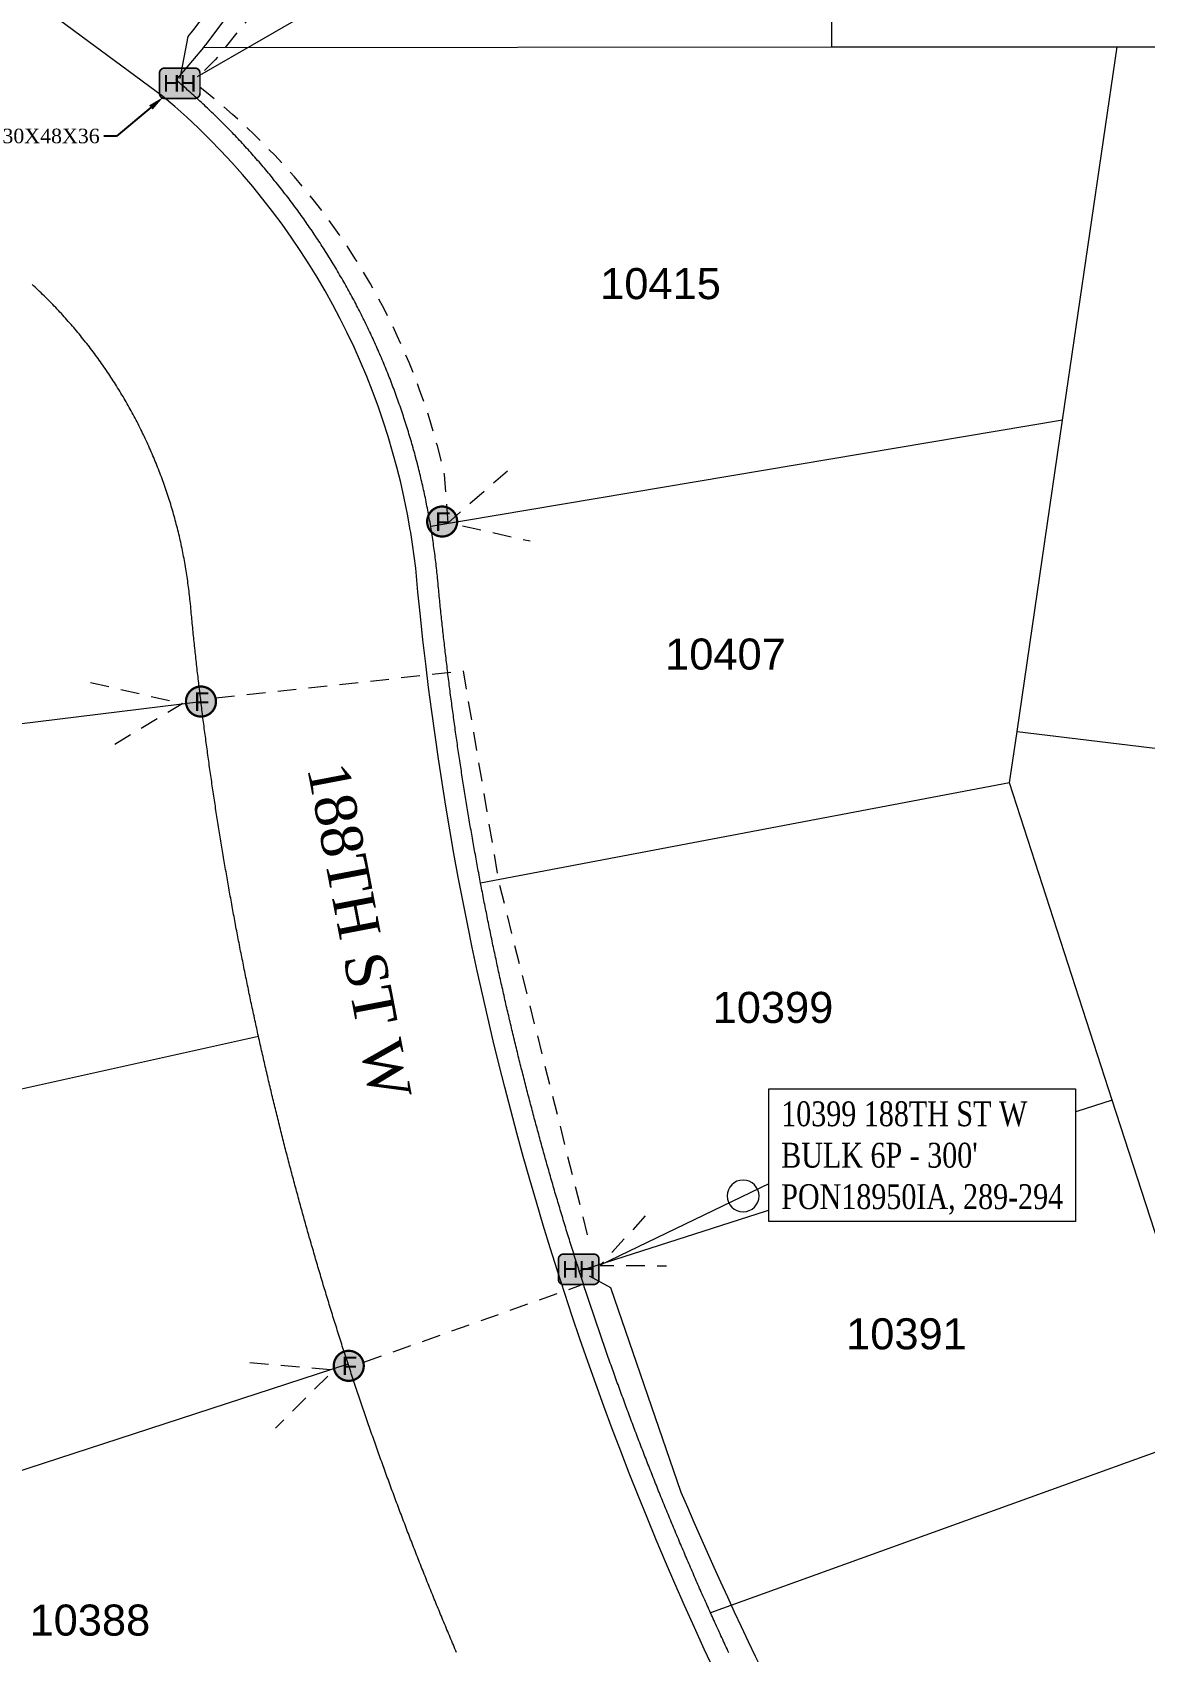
# Model space of a CAD drawing. Header units: feet. Extents: x 865220 to 2821149, y -2240498 to 944432.
# Drawn here: x 2812677.1 to 2812945.6, y 940133.6 to 940524.6 of the extents above; entities that cross this region are included whole.
import ezdxf
from ezdxf import colors
from ezdxf.entities.mleader import LeaderData, LeaderLine
from ezdxf.enums import TextEntityAlignment as Align
from ezdxf.lldxf.tags import DXFTag
from ezdxf.math import Vec2, Vec3

# ---------------------------------------------------------------- set-up
doc = ezdxf.new("R2010")
doc.units = ezdxf.units.FT
doc.header["$LTSCALE"] = 0.015
doc.header["$MEASUREMENT"] = 0
doc.linetypes.add('DASHED', pattern=[5, 3, -2])
for name, color, linetype in [('144A', 112, '144A'), ('Dakota County Addresses', 7, 'Continuous'), ('Dakota County Parcels', 7, 'Continuous'), ('DETAIL', 7, 'Continuous'), ('DROP BURIED', 7, 'DASHED'), ('STREET NAME', 7, 'Continuous'), ('TAIL', 1, 'MST'), ('TELEPHONE STRUCT-PROP', 6, 'Continuous'), ('TERMINALS', 7, 'Continuous')]:
    doc.layers.add(name, color=color, linetype=linetype)
doc.layers.add('RUNNING LINE (UNDERGROUND)', color=10, linetype='Continuous', lineweight=40)
doc.styles.add('Dimensions 100', font='arial.ttf')
doc.styles.add('Line', font='txt.shx', dxfattribs={"height": 3})
doc.styles.add('SIMPLEX', font='times.ttf', dxfattribs={"width": 0.8})
doc.styles.get("Standard").update_dxf_attribs({"font": 'times.ttf'})
doc.styles.add('Utilities', font='arial.ttf', dxfattribs={"height": 2.5})
tags = doc.linetypes.add('144A', pattern='A,80,-5,["144A",Line,S=1.5,R=0,X=0,Y=-1.5],-24', length=109).pattern_tags.tags
tags[6] = DXFTag(74, 10)
tags = doc.linetypes.add('MST', pattern='A,5,-5,5,-5,["TAIL",Line,S=1.5,R=0,X=0,Y=-1.5],-20', length=40).pattern_tags.tags
tags[10] = DXFTag(74, 10)

# ---------------------------------------------------------------- blocks, each defined once
blk = doc.blocks.new('ACMAP_ANN_TEMPLATE_Dakota County Addresses')
at = {"layer": 'Dakota County Addresses', "style": 'Dimensions 100'}
blk.add_attdef('DakotaCountyAddress', text='', height=50, dxfattribs=at).set_placement((0, 0), align=Align.CENTER)
blk = doc.blocks.new('NEW HH')
at = {"ltscale": 40, "true_color": 0xffffff}
h = blk.add_hatch(color=7, dxfattribs=at)
h.dxf.hatch_style = 1
h.paths.add_polyline_path([(-0.0611, -0.0305, 0.414214), (-0.0458, -0.0458), (0.0458, -0.0458, 0.414214), (0.0611, -0.0305), (0.0611, 0.0305, 0.414214), (0.0458, 0.0458), (-0.0458, 0.0458, 0.414214), (-0.0611, 0.0305)])
at = {"layer": 'RUNNING LINE (UNDERGROUND)', "color": 6, "lineweight": 0, "const_width": 0.005, "flags": 128}
blk.add_lwpolyline([(-0.0611, 0.0305), (-0.0611, -0.0305, 0.414214), (-0.0458, -0.0458), (0.0458, -0.0458, 0.414214), (0.0611, -0.0305), (0.0611, 0.0305, 0.414214), (0.0458, 0.0458), (-0.0458, 0.0458, 0.414214)], format="xyb", close=True, dxfattribs=at)
at = {"layer": 'TELEPHONE STRUCT-PROP', "color": 18, "true_color": 0x000000, "style": 'Utilities'}
blk.add_text('HH', height=0.05, dxfattribs=at).set_placement((0, 0), align=Align.MIDDLE_CENTER)
blk = doc.blocks.new('Proposed FlowerPot')
at = {"lineweight": 5, "ltscale": 100, "true_color": 0xffffff}
h = blk.add_hatch(color=7, dxfattribs=at)
h.dxf.hatch_style = 1
h.paths.add_polyline_path([(-0.0604, 0, 0.414214), (0, -0.0604, 0.414214), (0.0604, 0, 0.414214), (0, 0.0604, 0.414214)])
at = {"lineweight": 5, "ltscale": 100}
blk.add_circle((0, 0), 0.0604, dxfattribs=at)
at = {"layer": 'RUNNING LINE (UNDERGROUND)', "color": 6, "lineweight": 5, "const_width": 0.00907, "flags": 128}
blk.add_lwpolyline([(-0.0604, 0, -0.414214), (0, 0.0604, -0.414214), (0.0604, 0, -0.414214), (0, -0.0604, -0.414214), (-0.0604, 0)], format="xyb", dxfattribs=at)
at = {"color": 18, "linetype": 'ByBlock', "lineweight": 5, "ltscale": 100, "true_color": 0x000000, "style": 'Dimensions 100'}
blk.add_text('F', height=0.0744, dxfattribs=at).set_placement((-0.029, -0.0374))
blk = doc.blocks.new('TERMINAL')
at = {"lineweight": 5, "ltscale": 0.5, "flags": 128}
blk.add_lwpolyline([(-0.07, -0.65), (-0.07, 44.75)], dxfattribs=at)
at = {"lineweight": 5, "ltscale": 0.5}
blk.add_circle((-0.07, 37.61), 3.83, dxfattribs=at)

msp = doc.modelspace()

# ---------------------------------------------------------------- linework, layer by layer
at = {"layer": '144A', "lineweight": 5, "ltscale": 50, "flags": 128}
msp.add_lwpolyline([(2814251.08, 939562.11), (2814223.82, 939670.85), (2814217.93, 939689.59), (2814209.93, 939707.36), (2814199.89, 939724.07), (2814187.95, 939739.48), (2814174.27, 939753.37), (2814159.05, 939765.55), (2814142.51, 939775.85), (2814124.86, 939784.12), (2814106.31, 939790.28), (2814093.48, 939793.16), (2814080.32, 939795.03), (2813961.35, 939807.11), (2813965.74, 939860.55), (2813967.85, 939909.13), (2813968.11, 939956.4), (2813967.59, 939996.78), (2813966.42, 940085.76), (2813963.81, 940285.34), (2813948.5, 940341.34, 0.262115), (2813858.71, 940391.79), (2813791.04, 940391.74), (2813571.34, 940391.58, 0.463204), (2813458.58, 940257.21), (2813460.37, 940248.71), (2813467.24, 940225.92), (2813478.89, 940184.41), (2813484.72, 940161), (2813489.07, 940141.9), (2813494.29, 940117.06), (2813347.72, 940103.22), (2813217.61, 940090.93, 0.035236), (2813158.69, 940083.29, 0.084911), (2813093.58, 940055.46), (2813085.05, 940049.65), (2813078.39, 940044.67), (2813068.7, 940036.95), (2813009.54, 939989.75, -0.415738), (2812917.99, 940000.28), (2812916.04, 940002.88), (2812913.96, 940005.78), (2812909.6, 940011.95), (2812899.39, 940026.89), (2812889.26, 940042.48), (2812885.98, 940047.7, -0.117248), (2812769.65, 940395.18), (2812768.9, 940400.97), (2812768.45, 940403.85), (2812768.35, 940404.45, 0.177947), (2812708.55, 940509.19), (2812660.54, 940544.6, 0.149356), (2812569.5, 940570.93), (2812534.62, 940570.41), (2812501.95, 941445.53), (2812498.4, 941731.02), (2812503.32, 941737.82)], format="xyb", dxfattribs=at)
at = {"layer": 'Dakota County Parcels', "lineweight": 5}
for p, q in [((2812870.15, 940521.03), (2812870.03, 940681.93)), ((2812718.44, 940520.92), (2812711.77, 940513.02)), ((2812718.44, 940520.92), (2812718.99, 940521.58)), ((2812718.44, 940520.92), (2812870.15, 940521.03)), ((2812870.15, 940521.03), (2813004.05, 940521.14)), ((2812925.82, 940430.94), (2812938.98, 940521.09)), ((2812925.82, 940430.94), (2812773.28, 940405.28)), ((2812914.83, 940355.77), (2812925.82, 940430.94)), ((2812549.07, 940342.37), (2812717.81, 940363)), ((2812913.03, 940343.39), (2812914.83, 940355.77)), ((2812914.83, 940355.77), (2813056.99, 940338.48)), ((2812913.03, 940343.39), (2812785.33, 940319.16)), ((2812937.82, 940266.76), (2812913.03, 940343.39)), ((2812565.74, 940245.34), (2812731.69, 940282.21)), ((2812937.82, 940266.76), (2812809.15, 940225.47)), ((2812958.52, 940202.75), (2812937.82, 940266.76)), ((2812591.72, 940150.38), (2812753.33, 940203.13)), ((2812963.54, 940187.25), (2812840.85, 940142.97))]:
    msp.add_line(p, q, dxfattribs=at)
for points in [[(2812718.99, 940521.58), (2812729.45, 940535.55), (2812738.21, 940550.65), (2812745.15, 940566.66), (2812750.19, 940583.37)], [(2812773.28, 940405.28), (2812773.19, 940405.77), (2812773.11, 940406.27), (2812773.02, 940406.76), (2812772.94, 940407.25), (2812772.85, 940407.74), (2812772.76, 940408.23), (2812772.66, 940408.72), (2812772.57, 940409.22), (2812772.48, 940409.71), (2812772.38, 940410.2), (2812772.28, 940410.69), (2812772.18, 940411.18), (2812772.08, 940411.67), (2812771.98, 940412.16), (2812771.88, 940412.65), (2812771.78, 940413.14), (2812771.67, 940413.62), (2812771.56, 940414.11), (2812771.46, 940414.6), (2812771.35, 940415.09), (2812771.24, 940415.58), (2812771.12, 940416.06), (2812771.01, 940416.55), (2812770.89, 940417.04), (2812770.78, 940417.52), (2812770.66, 940418.01), (2812770.54, 940418.49), (2812770.42, 940418.98), (2812770.3, 940419.46), (2812770.18, 940419.95), (2812770.05, 940420.43), (2812769.93, 940420.92), (2812769.8, 940421.4), (2812769.67, 940421.88), (2812769.54, 940422.37), (2812769.41, 940422.85), (2812769.28, 940423.33), (2812769.14, 940423.81), (2812769.01, 940424.29), (2812768.87, 940424.78), (2812768.74, 940425.26), (2812768.6, 940425.74), (2812768.46, 940426.22), (2812768.31, 940426.7), (2812768.17, 940427.17), (2812768.03, 940427.65), (2812767.88, 940428.13), (2812767.73, 940428.61), (2812767.59, 940429.09), (2812767.44, 940429.56), (2812767.28, 940430.04), (2812767.13, 940430.52), (2812766.98, 940430.99), (2812766.82, 940431.47), (2812766.67, 940431.94), (2812766.51, 940432.42), (2812766.35, 940432.89), (2812766.19, 940433.36), (2812766.03, 940433.84), (2812765.87, 940434.31), (2812765.7, 940434.78), (2812765.54, 940435.25), (2812765.37, 940435.73), (2812765.2, 940436.2), (2812765.03, 940436.67), (2812764.86, 940437.14), (2812764.69, 940437.61), (2812764.52, 940438.07), (2812764.34, 940438.54), (2812764.16, 940439.01), (2812763.99, 940439.48), (2812763.81, 940439.95), (2812763.63, 940440.41), (2812763.45, 940440.88), (2812763.27, 940441.34), (2812763.08, 940441.81), (2812762.9, 940442.27), (2812762.71, 940442.74), (2812762.52, 940443.2), (2812762.33, 940443.66), (2812762.14, 940444.13), (2812761.95, 940444.59), (2812761.76, 940445.05), (2812761.57, 940445.51), (2812761.37, 940445.97), (2812761.17, 940446.43), (2812760.98, 940446.89), (2812760.78, 940447.35), (2812760.58, 940447.8), (2812760.37, 940448.26), (2812760.17, 940448.72), (2812759.97, 940449.18), (2812759.76, 940449.63), (2812759.55, 940450.09), (2812759.35, 940450.54), (2812759.14, 940451), (2812758.93, 940451.45), (2812758.72, 940451.9), (2812758.5, 940452.35), (2812758.29, 940452.81), (2812758.07, 940453.26), (2812757.86, 940453.71), (2812757.64, 940454.16), (2812757.42, 940454.61), (2812757.2, 940455.05), (2812756.98, 940455.5), (2812756.75, 940455.95), (2812756.53, 940456.4), (2812756.3, 940456.84), (2812756.08, 940457.29), (2812755.85, 940457.73), (2812755.62, 940458.18), (2812755.39, 940458.62), (2812755.16, 940459.06), (2812754.92, 940459.51), (2812754.69, 940459.95), (2812754.45, 940460.39), (2812754.22, 940460.83), (2812753.98, 940461.27), (2812753.74, 940461.71), (2812753.5, 940462.15), (2812753.26, 940462.59), (2812753.02, 940463.02), (2812752.77, 940463.46), (2812752.53, 940463.89), (2812752.28, 940464.33), (2812752.03, 940464.76), (2812751.78, 940465.2), (2812751.53, 940465.63), (2812751.28, 940466.06), (2812751.03, 940466.49), (2812750.78, 940466.93), (2812750.52, 940467.36), (2812750.27, 940467.78), (2812750.01, 940468.21), (2812749.75, 940468.64), (2812749.49, 940469.07), (2812749.23, 940469.5), (2812748.97, 940469.92), (2812748.71, 940470.35), (2812748.44, 940470.77), (2812748.18, 940471.19), (2812747.91, 940471.62), (2812747.64, 940472.04), (2812747.37, 940472.46), (2812747.1, 940472.88), (2812746.83, 940473.3), (2812746.56, 940473.72), (2812746.28, 940474.14), (2812746.01, 940474.56), (2812745.73, 940474.97), (2812745.46, 940475.39), (2812745.18, 940475.81), (2812744.9, 940476.22), (2812744.62, 940476.63), (2812744.34, 940477.05), (2812744.05, 940477.46), (2812743.77, 940477.87), (2812743.49, 940478.28), (2812743.2, 940478.69), (2812742.91, 940479.1), (2812742.62, 940479.51), (2812742.33, 940479.92), (2812742.04, 940480.32), (2812741.75, 940480.73), (2812741.46, 940481.13), (2812741.16, 940481.54), (2812740.87, 940481.94), (2812740.57, 940482.34), (2812740.27, 940482.75), (2812739.98, 940483.15), (2812739.68, 940483.55), (2812739.37, 940483.95), (2812739.07, 940484.34), (2812738.77, 940484.74), (2812738.47, 940485.14), (2812738.16, 940485.53), (2812737.85, 940485.93), (2812737.55, 940486.32), (2812737.24, 940486.72), (2812736.93, 940487.11), (2812736.62, 940487.5), (2812736.31, 940487.89), (2812735.99, 940488.28), (2812735.68, 940488.67), (2812735.36, 940489.06), (2812735.05, 940489.45), (2812734.73, 940489.83), (2812734.41, 940490.22), (2812734.09, 940490.6), (2812733.77, 940490.99), (2812733.45, 940491.37), (2812733.13, 940491.75), (2812732.8, 940492.13), (2812732.48, 940492.51), (2812732.15, 940492.89), (2812731.83, 940493.27), (2812731.5, 940493.65), (2812731.17, 940494.02), (2812730.84, 940494.4), (2812730.51, 940494.77), (2812730.18, 940495.15), (2812729.84, 940495.52), (2812729.51, 940495.89), (2812729.17, 940496.26), (2812728.84, 940496.63), (2812728.5, 940497), (2812728.16, 940497.37), (2812727.82, 940497.74), (2812727.48, 940498.1), (2812727.14, 940498.47), (2812726.8, 940498.83), (2812726.46, 940499.2), (2812726.11, 940499.56), (2812725.77, 940499.92), (2812725.42, 940500.28), (2812725.07, 940500.64), (2812724.72, 940501), (2812724.38, 940501.36), (2812724.03, 940501.71), (2812723.67, 940502.07), (2812723.32, 940502.42), (2812722.97, 940502.78), (2812722.61, 940503.13), (2812722.26, 940503.48), (2812721.9, 940503.83), (2812721.55, 940504.18), (2812721.19, 940504.53), (2812720.83, 940504.88), (2812720.47, 940505.23), (2812720.11, 940505.57), (2812719.75, 940505.92), (2812719.38, 940506.26), (2812719.02, 940506.6), (2812718.65, 940506.95), (2812718.29, 940507.29), (2812717.92, 940507.63), (2812717.55, 940507.97), (2812717.18, 940508.3), (2812716.81, 940508.64), (2812716.44, 940508.98), (2812716.07, 940509.31), (2812715.7, 940509.64), (2812715.33, 940509.98), (2812714.95, 940510.31), (2812714.58, 940510.64), (2812714.2, 940510.97), (2812713.82, 940511.3), (2812713.45, 940511.62), (2812713.07, 940511.95), (2812712.69, 940512.27), (2812712.31, 940512.6), (2812711.79, 940513.03)], [(2812715.25, 940386.64), (2812715.2, 940387.14), (2812715.15, 940387.64), (2812715.1, 940388.13), (2812715.05, 940388.63), (2812714.99, 940389.13), (2812714.93, 940389.62), (2812714.87, 940390.12), (2812714.81, 940390.62), (2812714.75, 940391.11), (2812714.68, 940391.61), (2812714.61, 940392.1), (2812714.54, 940392.6), (2812714.47, 940393.09), (2812714.4, 940393.59), (2812714.32, 940394.08), (2812714.24, 940394.57), (2812714.16, 940395.07), (2812714.08, 940395.56), (2812713.99, 940396.05), (2812713.9, 940396.55), (2812713.82, 940397.04), (2812713.72, 940397.53), (2812713.63, 940398.02), (2812713.54, 940398.51), (2812713.44, 940399), (2812713.34, 940399.49), (2812713.24, 940399.98), (2812713.13, 940400.47), (2812713.03, 940400.96), (2812712.92, 940401.45), (2812712.81, 940401.93), (2812712.7, 940402.42), (2812712.59, 940402.91), (2812712.47, 940403.4), (2812712.35, 940403.88), (2812712.24, 940404.37), (2812712.11, 940404.85), (2812711.99, 940405.34), (2812711.86, 940405.82), (2812711.74, 940406.3), (2812711.61, 940406.79), (2812711.48, 940407.27), (2812711.34, 940407.75), (2812711.21, 940408.23), (2812711.07, 940408.71), (2812710.93, 940409.19), (2812710.79, 940409.67), (2812710.64, 940410.15), (2812710.5, 940410.63), (2812710.35, 940411.11), (2812710.2, 940411.58), (2812710.05, 940412.06), (2812709.89, 940412.54), (2812709.74, 940413.01), (2812709.58, 940413.49), (2812709.42, 940413.96), (2812709.26, 940414.43), (2812709.1, 940414.9), (2812708.93, 940415.38), (2812708.76, 940415.85), (2812708.59, 940416.32), (2812708.42, 940416.79), (2812708.25, 940417.26), (2812708.07, 940417.72), (2812707.9, 940418.19), (2812707.72, 940418.66), (2812707.54, 940419.12), (2812707.35, 940419.59), (2812707.17, 940420.05), (2812706.98, 940420.52), (2812706.79, 940420.98), (2812706.6, 940421.44), (2812706.41, 940421.9), (2812706.22, 940422.36), (2812706.02, 940422.82), (2812705.82, 940423.28), (2812705.62, 940423.74), (2812705.42, 940424.2), (2812705.21, 940424.66), (2812705.01, 940425.11), (2812704.8, 940425.57), (2812704.59, 940426.02), (2812704.38, 940426.47), (2812704.16, 940426.92), (2812703.95, 940427.37), (2812703.73, 940427.83), (2812703.51, 940428.27), (2812703.29, 940428.72), (2812703.07, 940429.17), (2812702.84, 940429.62), (2812702.62, 940430.06), (2812702.39, 940430.51), (2812702.16, 940430.95), (2812701.92, 940431.39), (2812701.69, 940431.84), (2812701.45, 940432.28), (2812701.22, 940432.72), (2812700.98, 940433.15), (2812700.74, 940433.59), (2812700.49, 940434.03), (2812700.25, 940434.46), (2812700, 940434.9), (2812699.75, 940435.33), (2812699.5, 940435.77), (2812699.25, 940436.2), (2812699, 940436.63), (2812698.74, 940437.06), (2812698.48, 940437.49), (2812698.22, 940437.91), (2812697.96, 940438.34), (2812697.7, 940438.76), (2812697.43, 940439.19), (2812697.17, 940439.61), (2812696.9, 940440.03), (2812696.63, 940440.45), (2812696.36, 940440.87), (2812696.08, 940441.29), (2812695.81, 940441.71), (2812695.53, 940442.13), (2812695.25, 940442.54), (2812694.97, 940442.95), (2812694.69, 940443.37), (2812694.4, 940443.78), (2812694.12, 940444.19), (2812693.83, 940444.6), (2812693.54, 940445.01), (2812693.25, 940445.41), (2812692.96, 940445.82), (2812692.67, 940446.22), (2812692.37, 940446.63), (2812692.07, 940447.03), (2812691.77, 940447.43), (2812691.47, 940447.83), (2812691.17, 940448.23), (2812690.87, 940448.62), (2812690.56, 940449.02), (2812690.25, 940449.41), (2812689.94, 940449.8), (2812689.63, 940450.2), (2812689.32, 940450.59), (2812689.01, 940450.98), (2812688.69, 940451.36), (2812688.37, 940451.75), (2812688.05, 940452.13), (2812687.73, 940452.52), (2812687.41, 940452.9), (2812687.09, 940453.28), (2812686.76, 940453.66), (2812686.44, 940454.04), (2812686.11, 940454.42), (2812685.78, 940454.79), (2812685.45, 940455.17), (2812685.11, 940455.54), (2812684.78, 940455.91), (2812684.44, 940456.28), (2812684.11, 940456.65), (2812683.77, 940457.02), (2812683.43, 940457.38), (2812683.08, 940457.75), (2812682.74, 940458.11), (2812682.39, 940458.47), (2812682.05, 940458.83), (2812681.7, 940459.19), (2812681.35, 940459.55), (2812681, 940459.9), (2812680.65, 940460.26), (2812680.29, 940460.61), (2812679.94, 940460.96), (2812679.58, 940461.31), (2812679.22, 940461.66), (2812678.86, 940462.01), (2812678.5, 940462.35), (2812678.14, 940462.7), (2812677.77, 940463.04), (2812677.4, 940463.38), (2812677.04, 940463.72)], [(2812774.98, 940392.25), (2812774.94, 940392.75), (2812774.89, 940393.24), (2812774.84, 940393.74), (2812774.79, 940394.24), (2812774.73, 940394.74), (2812774.68, 940395.23), (2812774.62, 940395.73), (2812774.57, 940396.23), (2812774.51, 940396.72), (2812774.45, 940397.22), (2812774.39, 940397.72), (2812774.32, 940398.21), (2812774.26, 940398.71), (2812774.19, 940399.2), (2812774.13, 940399.7), (2812774.06, 940400.19), (2812773.99, 940400.69), (2812773.92, 940401.18), (2812773.85, 940401.68), (2812773.77, 940402.17), (2812773.7, 940402.67), (2812773.62, 940403.16), (2812773.54, 940403.65), (2812773.46, 940404.15), (2812773.38, 940404.64), (2812773.28, 940405.28)], [(2812785.33, 940319.16), (2812785.23, 940319.65), (2812785.14, 940320.14), (2812785.05, 940320.63), (2812784.96, 940321.12), (2812784.86, 940321.62), (2812784.77, 940322.11), (2812784.68, 940322.6), (2812784.59, 940323.09), (2812784.5, 940323.58), (2812784.41, 940324.07), (2812784.32, 940324.56), (2812784.23, 940325.06), (2812784.14, 940325.55), (2812784.05, 940326.04), (2812783.96, 940326.53), (2812783.87, 940327.02), (2812783.79, 940327.52), (2812783.7, 940328.01), (2812783.61, 940328.5), (2812783.52, 940328.99), (2812783.44, 940329.49), (2812783.35, 940329.98), (2812783.26, 940330.47), (2812783.18, 940330.96), (2812783.09, 940331.46), (2812783.01, 940331.95), (2812782.92, 940332.44), (2812782.84, 940332.93), (2812782.75, 940333.43), (2812782.67, 940333.92), (2812782.59, 940334.41), (2812782.5, 940334.91), (2812782.42, 940335.4), (2812782.34, 940335.89), (2812782.25, 940336.38), (2812782.17, 940336.88), (2812782.09, 940337.37), (2812782.01, 940337.86), (2812781.93, 940338.36), (2812781.85, 940338.85), (2812781.77, 940339.34), (2812781.69, 940339.84), (2812781.61, 940340.33), (2812781.53, 940340.82), (2812781.45, 940341.32), (2812781.37, 940341.81), (2812781.29, 940342.31), (2812781.21, 940342.8), (2812781.13, 940343.29), (2812781.06, 940343.79), (2812780.98, 940344.28), (2812780.9, 940344.78), (2812780.83, 940345.27), (2812780.75, 940345.76), (2812780.67, 940346.26), (2812780.6, 940346.75), (2812780.52, 940347.25), (2812780.45, 940347.74), (2812780.37, 940348.23), (2812780.3, 940348.73), (2812780.22, 940349.22), (2812780.15, 940349.72), (2812780.07, 940350.21), (2812780, 940350.71), (2812779.93, 940351.2), (2812779.86, 940351.7), (2812779.78, 940352.19), (2812779.71, 940352.69), (2812779.64, 940353.18), (2812779.57, 940353.67), (2812779.5, 940354.17), (2812779.43, 940354.66), (2812779.36, 940355.16), (2812779.29, 940355.65), (2812779.22, 940356.15), (2812779.15, 940356.64), (2812779.08, 940357.14), (2812779.01, 940357.63), (2812778.94, 940358.13), (2812778.87, 940358.63), (2812778.8, 940359.12), (2812778.74, 940359.62), (2812778.67, 940360.11), (2812778.6, 940360.61), (2812778.53, 940361.1), (2812778.47, 940361.6), (2812778.4, 940362.09), (2812778.34, 940362.59), (2812778.27, 940363.08), (2812778.21, 940363.58), (2812778.14, 940364.08), (2812778.08, 940364.57), (2812778.01, 940365.07), (2812777.95, 940365.56), (2812777.89, 940366.06), (2812777.82, 940366.56), (2812777.76, 940367.05), (2812777.7, 940367.55), (2812777.63, 940368.04), (2812777.57, 940368.54), (2812777.51, 940369.04), (2812777.45, 940369.53), (2812777.39, 940370.03), (2812777.33, 940370.52), (2812777.27, 940371.02), (2812777.21, 940371.52), (2812777.15, 940372.01), (2812777.09, 940372.51), (2812777.03, 940373.01), (2812776.97, 940373.5), (2812776.91, 940374), (2812776.85, 940374.5), (2812776.8, 940374.99), (2812776.74, 940375.49), (2812776.68, 940375.99), (2812776.62, 940376.48), (2812776.57, 940376.98), (2812776.51, 940377.48), (2812776.45, 940377.97), (2812776.4, 940378.47), (2812776.34, 940378.97), (2812776.29, 940379.46), (2812776.23, 940379.96), (2812776.18, 940380.46), (2812776.13, 940380.95), (2812776.07, 940381.45), (2812776.02, 940381.95), (2812775.97, 940382.45), (2812775.91, 940382.94), (2812775.86, 940383.44), (2812775.81, 940383.94), (2812775.76, 940384.43), (2812775.7, 940384.93), (2812775.65, 940385.43), (2812775.6, 940385.93), (2812775.55, 940386.42), (2812775.5, 940386.92), (2812775.45, 940387.42), (2812775.4, 940387.92), (2812775.35, 940388.41), (2812775.3, 940388.91), (2812775.25, 940389.41), (2812775.21, 940389.91), (2812775.16, 940390.4), (2812775.11, 940390.9), (2812775.06, 940391.4), (2812774.98, 940392.25)], [(2812717.81, 940363), (2812717.75, 940363.5), (2812717.69, 940364), (2812717.63, 940364.49), (2812717.57, 940364.99), (2812717.51, 940365.49), (2812717.45, 940365.98), (2812717.39, 940366.48), (2812717.33, 940366.98), (2812717.27, 940367.47), (2812717.21, 940367.97), (2812717.16, 940368.47), (2812717.1, 940368.96), (2812717.04, 940369.46), (2812716.99, 940369.96), (2812716.93, 940370.45), (2812716.87, 940370.95), (2812716.82, 940371.45), (2812716.76, 940371.94), (2812716.71, 940372.44), (2812716.65, 940372.94), (2812716.6, 940373.43), (2812716.54, 940373.93), (2812716.49, 940374.43), (2812716.43, 940374.92), (2812716.38, 940375.42), (2812716.33, 940375.92), (2812716.28, 940376.42), (2812716.22, 940376.91), (2812716.17, 940377.41), (2812716.12, 940377.91), (2812716.07, 940378.4), (2812716.01, 940378.9), (2812715.96, 940379.4), (2812715.91, 940379.9), (2812715.86, 940380.39), (2812715.81, 940380.89), (2812715.76, 940381.39), (2812715.71, 940381.89), (2812715.66, 940382.38), (2812715.61, 940382.88), (2812715.57, 940383.38), (2812715.52, 940383.88), (2812715.47, 940384.37), (2812715.42, 940384.87), (2812715.37, 940385.37), (2812715.33, 940385.87), (2812715.25, 940386.64)], [(2812731.69, 940282.21), (2812731.58, 940282.69), (2812731.47, 940283.18), (2812731.37, 940283.67), (2812731.26, 940284.16), (2812731.15, 940284.65), (2812731.04, 940285.14), (2812730.94, 940285.62), (2812730.83, 940286.11), (2812730.73, 940286.6), (2812730.62, 940287.09), (2812730.51, 940287.58), (2812730.41, 940288.07), (2812730.3, 940288.56), (2812730.2, 940289.04), (2812730.1, 940289.53), (2812729.99, 940290.02), (2812729.89, 940290.51), (2812729.78, 940291), (2812729.68, 940291.49), (2812729.58, 940291.98), (2812729.48, 940292.47), (2812729.37, 940292.96), (2812729.27, 940293.45), (2812729.17, 940293.94), (2812729.07, 940294.43), (2812728.97, 940294.92), (2812728.87, 940295.41), (2812728.77, 940295.9), (2812728.67, 940296.39), (2812728.57, 940296.88), (2812728.47, 940297.36), (2812728.37, 940297.85), (2812728.27, 940298.34), (2812728.17, 940298.84), (2812728.07, 940299.33), (2812727.97, 940299.82), (2812727.88, 940300.31), (2812727.78, 940300.8), (2812727.68, 940301.29), (2812727.58, 940301.78), (2812727.49, 940302.27), (2812727.39, 940302.76), (2812727.29, 940303.25), (2812727.2, 940303.74), (2812727.1, 940304.23), (2812727.01, 940304.72), (2812726.91, 940305.21), (2812726.82, 940305.7), (2812726.72, 940306.19), (2812726.63, 940306.68), (2812726.54, 940307.18), (2812726.44, 940307.67), (2812726.35, 940308.16), (2812726.26, 940308.65), (2812726.16, 940309.14), (2812726.07, 940309.63), (2812725.98, 940310.12), (2812725.89, 940310.61), (2812725.8, 940311.11), (2812725.7, 940311.6), (2812725.61, 940312.09), (2812725.52, 940312.58), (2812725.43, 940313.07), (2812725.34, 940313.56), (2812725.25, 940314.06), (2812725.16, 940314.55), (2812725.07, 940315.04), (2812724.99, 940315.53), (2812724.9, 940316.02), (2812724.81, 940316.52), (2812724.72, 940317.01), (2812724.63, 940317.5), (2812724.55, 940317.99), (2812724.46, 940318.48), (2812724.37, 940318.98), (2812724.28, 940319.47), (2812724.2, 940319.96), (2812724.11, 940320.45), (2812724.03, 940320.95), (2812723.94, 940321.44), (2812723.86, 940321.93), (2812723.77, 940322.42), (2812723.69, 940322.92), (2812723.6, 940323.41), (2812723.52, 940323.9), (2812723.44, 940324.4), (2812723.35, 940324.89), (2812723.27, 940325.38), (2812723.19, 940325.88), (2812723.1, 940326.37), (2812723.02, 940326.86), (2812722.94, 940327.35), (2812722.86, 940327.85), (2812722.78, 940328.34), (2812722.7, 940328.83), (2812722.61, 940329.33), (2812722.53, 940329.82), (2812722.45, 940330.31), (2812722.37, 940330.81), (2812722.29, 940331.3), (2812722.22, 940331.8), (2812722.14, 940332.29), (2812722.06, 940332.78), (2812721.98, 940333.28), (2812721.9, 940333.77), (2812721.82, 940334.26), (2812721.75, 940334.76), (2812721.67, 940335.25), (2812721.59, 940335.75), (2812721.51, 940336.24), (2812721.44, 940336.73), (2812721.36, 940337.23), (2812721.29, 940337.72), (2812721.21, 940338.22), (2812721.14, 940338.71), (2812721.06, 940339.21), (2812720.99, 940339.7), (2812720.91, 940340.19), (2812720.84, 940340.69), (2812720.76, 940341.18), (2812720.69, 940341.68), (2812720.62, 940342.17), (2812720.55, 940342.67), (2812720.47, 940343.16), (2812720.4, 940343.66), (2812720.33, 940344.15), (2812720.26, 940344.65), (2812720.19, 940345.14), (2812720.11, 940345.64), (2812720.04, 940346.13), (2812719.97, 940346.63), (2812719.9, 940347.12), (2812719.83, 940347.62), (2812719.76, 940348.11), (2812719.69, 940348.61), (2812719.62, 940349.1), (2812719.56, 940349.6), (2812719.49, 940350.09), (2812719.42, 940350.59), (2812719.35, 940351.08), (2812719.28, 940351.58), (2812719.22, 940352.07), (2812719.15, 940352.57), (2812719.08, 940353.06), (2812719.02, 940353.56), (2812718.95, 940354.05), (2812718.88, 940354.55), (2812718.82, 940355.05), (2812718.75, 940355.54), (2812718.69, 940356.04), (2812718.62, 940356.53), (2812718.56, 940357.03), (2812718.5, 940357.52), (2812718.43, 940358.02), (2812718.37, 940358.52), (2812718.3, 940359.01), (2812718.24, 940359.51), (2812718.18, 940360), (2812718.12, 940360.5), (2812718.06, 940361), (2812717.99, 940361.49), (2812717.93, 940361.99), (2812717.87, 940362.48), (2812717.81, 940363)], [(2812809.15, 940225.47), (2812809, 940225.94), (2812808.85, 940226.42), (2812808.7, 940226.9), (2812808.54, 940227.37), (2812808.39, 940227.85), (2812808.24, 940228.32), (2812808.09, 940228.8), (2812807.94, 940229.28), (2812807.79, 940229.75), (2812807.64, 940230.23), (2812807.49, 940230.71), (2812807.34, 940231.19), (2812807.19, 940231.66), (2812807.04, 940232.14), (2812806.9, 940232.62), (2812806.75, 940233.1), (2812806.6, 940233.57), (2812806.45, 940234.05), (2812806.31, 940234.53), (2812806.16, 940235.01), (2812806.01, 940235.48), (2812805.87, 940235.96), (2812805.72, 940236.44), (2812805.57, 940236.92), (2812805.43, 940237.4), (2812805.28, 940237.88), (2812805.14, 940238.35), (2812804.99, 940238.83), (2812804.85, 940239.31), (2812804.71, 940239.79), (2812804.56, 940240.27), (2812804.42, 940240.75), (2812804.28, 940241.23), (2812804.13, 940241.71), (2812803.99, 940242.19), (2812803.85, 940242.67), (2812803.71, 940243.14), (2812803.57, 940243.62), (2812803.43, 940244.1), (2812803.28, 940244.58), (2812803.14, 940245.06), (2812803, 940245.54), (2812802.86, 940246.02), (2812802.72, 940246.5), (2812802.59, 940246.98), (2812802.45, 940247.46), (2812802.31, 940247.94), (2812802.17, 940248.42), (2812802.03, 940248.9), (2812801.89, 940249.39), (2812801.76, 940249.87), (2812801.62, 940250.35), (2812801.48, 940250.83), (2812801.35, 940251.31), (2812801.21, 940251.79), (2812801.07, 940252.27), (2812800.94, 940252.75), (2812800.8, 940253.23), (2812800.67, 940253.71), (2812800.53, 940254.2), (2812800.4, 940254.68), (2812800.27, 940255.16), (2812800.13, 940255.64), (2812800, 940256.12), (2812799.86, 940256.6), (2812799.73, 940257.09), (2812799.6, 940257.57), (2812799.47, 940258.05), (2812799.34, 940258.53), (2812799.2, 940259.02), (2812799.07, 940259.5), (2812798.94, 940259.98), (2812798.81, 940260.46), (2812798.68, 940260.95), (2812798.55, 940261.43), (2812798.42, 940261.91), (2812798.29, 940262.39), (2812798.16, 940262.88), (2812798.03, 940263.36), (2812797.9, 940263.84), (2812797.78, 940264.33), (2812797.65, 940264.81), (2812797.52, 940265.29), (2812797.39, 940265.78), (2812797.27, 940266.26), (2812797.14, 940266.74), (2812797.01, 940267.23), (2812796.89, 940267.71), (2812796.76, 940268.2), (2812796.64, 940268.68), (2812796.51, 940269.16), (2812796.39, 940269.65), (2812796.26, 940270.13), (2812796.14, 940270.62), (2812796.01, 940271.1), (2812795.89, 940271.58), (2812795.77, 940272.07), (2812795.64, 940272.55), (2812795.52, 940273.04), (2812795.4, 940273.52), (2812795.28, 940274.01), (2812795.15, 940274.49), (2812795.03, 940274.98), (2812794.91, 940275.46), (2812794.79, 940275.95), (2812794.67, 940276.43), (2812794.55, 940276.92), (2812794.43, 940277.4), (2812794.31, 940277.89), (2812794.19, 940278.37), (2812794.07, 940278.86), (2812793.95, 940279.35), (2812793.84, 940279.83), (2812793.72, 940280.32), (2812793.6, 940280.8), (2812793.48, 940281.29), (2812793.37, 940281.78), (2812793.25, 940282.26), (2812793.13, 940282.75), (2812793.02, 940283.23), (2812792.9, 940283.72), (2812792.78, 940284.21), (2812792.67, 940284.69), (2812792.55, 940285.18), (2812792.44, 940285.67), (2812792.33, 940286.15), (2812792.21, 940286.64), (2812792.1, 940287.13), (2812791.98, 940287.61), (2812791.87, 940288.1), (2812791.76, 940288.59), (2812791.65, 940289.07), (2812791.53, 940289.56), (2812791.42, 940290.05), (2812791.31, 940290.54), (2812791.2, 940291.02), (2812791.09, 940291.51), (2812790.98, 940292), (2812790.87, 940292.49), (2812790.76, 940292.97), (2812790.65, 940293.46), (2812790.54, 940293.95), (2812790.43, 940294.44), (2812790.32, 940294.93), (2812790.21, 940295.41), (2812790.1, 940295.9), (2812790, 940296.39), (2812789.89, 940296.88), (2812789.78, 940297.37), (2812789.67, 940297.85), (2812789.57, 940298.34), (2812789.46, 940298.83), (2812789.36, 940299.32), (2812789.25, 940299.81), (2812789.14, 940300.3), (2812789.04, 940300.79), (2812788.93, 940301.28), (2812788.83, 940301.76), (2812788.73, 940302.25), (2812788.62, 940302.74), (2812788.52, 940303.23), (2812788.42, 940303.72), (2812788.31, 940304.21), (2812788.21, 940304.7), (2812788.11, 940305.19), (2812788.01, 940305.68), (2812787.9, 940306.17), (2812787.8, 940306.66), (2812787.7, 940307.15), (2812787.6, 940307.64), (2812787.5, 940308.13), (2812787.4, 940308.62), (2812787.3, 940309.11), (2812787.2, 940309.6), (2812787.1, 940310.09), (2812787, 940310.58), (2812786.9, 940311.07), (2812786.81, 940311.56), (2812786.71, 940312.05), (2812786.61, 940312.54), (2812786.51, 940313.03), (2812786.42, 940313.52), (2812786.32, 940314.01), (2812786.22, 940314.5), (2812786.13, 940314.99), (2812786.03, 940315.48), (2812785.94, 940315.97), (2812785.84, 940316.46), (2812785.75, 940316.95), (2812785.65, 940317.44), (2812785.56, 940317.93), (2812785.46, 940318.43), (2812785.33, 940319.16)], [(2812753.33, 940203.13), (2812753.17, 940203.6), (2812753.02, 940204.08), (2812752.86, 940204.56), (2812752.71, 940205.03), (2812752.55, 940205.51), (2812752.4, 940205.98), (2812752.25, 940206.46), (2812752.09, 940206.93), (2812751.94, 940207.41), (2812751.79, 940207.89), (2812751.64, 940208.36), (2812751.48, 940208.84), (2812751.33, 940209.32), (2812751.18, 940209.79), (2812751.03, 940210.27), (2812750.88, 940210.75), (2812750.73, 940211.22), (2812750.58, 940211.7), (2812750.43, 940212.18), (2812750.28, 940212.65), (2812750.13, 940213.13), (2812749.98, 940213.61), (2812749.83, 940214.08), (2812749.68, 940214.56), (2812749.54, 940215.04), (2812749.39, 940215.52), (2812749.24, 940215.99), (2812749.09, 940216.47), (2812748.95, 940216.95), (2812748.8, 940217.43), (2812748.65, 940217.91), (2812748.51, 940218.38), (2812748.36, 940218.86), (2812748.21, 940219.34), (2812748.07, 940219.82), (2812747.92, 940220.3), (2812747.78, 940220.78), (2812747.63, 940221.25), (2812747.49, 940221.73), (2812747.35, 940222.21), (2812747.2, 940222.69), (2812747.06, 940223.17), (2812746.92, 940223.65), (2812746.77, 940224.13), (2812746.63, 940224.61), (2812746.49, 940225.09), (2812746.35, 940225.57), (2812746.2, 940226.04), (2812746.06, 940226.52), (2812745.92, 940227), (2812745.78, 940227.48), (2812745.64, 940227.96), (2812745.5, 940228.44), (2812745.36, 940228.92), (2812745.22, 940229.4), (2812745.08, 940229.88), (2812744.94, 940230.36), (2812744.8, 940230.84), (2812744.66, 940231.32), (2812744.52, 940231.8), (2812744.39, 940232.28), (2812744.25, 940232.77), (2812744.11, 940233.25), (2812743.97, 940233.73), (2812743.84, 940234.21), (2812743.7, 940234.69), (2812743.56, 940235.17), (2812743.43, 940235.65), (2812743.29, 940236.13), (2812743.16, 940236.61), (2812743.02, 940237.09), (2812742.89, 940237.58), (2812742.75, 940238.06), (2812742.62, 940238.54), (2812742.48, 940239.02), (2812742.35, 940239.5), (2812742.22, 940239.98), (2812742.08, 940240.47), (2812741.95, 940240.95), (2812741.82, 940241.43), (2812741.68, 940241.91), (2812741.55, 940242.39), (2812741.42, 940242.88), (2812741.29, 940243.36), (2812741.16, 940243.84), (2812741.03, 940244.32), (2812740.9, 940244.81), (2812740.77, 940245.29), (2812740.64, 940245.77), (2812740.51, 940246.25), (2812740.38, 940246.74), (2812740.25, 940247.22), (2812740.12, 940247.7), (2812739.99, 940248.19), (2812739.86, 940248.67), (2812739.73, 940249.15), (2812739.61, 940249.64), (2812739.48, 940250.12), (2812739.35, 940250.6), (2812739.22, 940251.09), (2812739.1, 940251.57), (2812738.97, 940252.05), (2812738.84, 940252.54), (2812738.72, 940253.02), (2812738.59, 940253.5), (2812738.47, 940253.99), (2812738.34, 940254.47), (2812738.22, 940254.96), (2812738.09, 940255.44), (2812737.97, 940255.93), (2812737.85, 940256.41), (2812737.72, 940256.89), (2812737.6, 940257.38), (2812737.48, 940257.86), (2812737.35, 940258.35), (2812737.23, 940258.83), (2812737.11, 940259.32), (2812736.99, 940259.8), (2812736.87, 940260.29), (2812736.75, 940260.77), (2812736.62, 940261.26), (2812736.5, 940261.74), (2812736.38, 940262.23), (2812736.26, 940262.71), (2812736.14, 940263.2), (2812736.02, 940263.68), (2812735.9, 940264.17), (2812735.79, 940264.66), (2812735.67, 940265.14), (2812735.55, 940265.63), (2812735.43, 940266.11), (2812735.31, 940266.6), (2812735.2, 940267.08), (2812735.08, 940267.57), (2812734.96, 940268.06), (2812734.84, 940268.54), (2812734.73, 940269.03), (2812734.61, 940269.52), (2812734.5, 940270), (2812734.38, 940270.49), (2812734.27, 940270.97), (2812734.15, 940271.46), (2812734.04, 940271.95), (2812733.92, 940272.43), (2812733.81, 940272.92), (2812733.69, 940273.41), (2812733.58, 940273.89), (2812733.47, 940274.38), (2812733.35, 940274.87), (2812733.24, 940275.36), (2812733.13, 940275.84), (2812733.02, 940276.33), (2812732.91, 940276.82), (2812732.79, 940277.3), (2812732.68, 940277.79), (2812732.57, 940278.28), (2812732.46, 940278.77), (2812732.35, 940279.26), (2812732.24, 940279.74), (2812732.13, 940280.23), (2812732.02, 940280.72), (2812731.91, 940281.21), (2812731.8, 940281.69), (2812731.69, 940282.21)], [(2812840.85, 940142.97), (2812840.64, 940143.43), (2812840.44, 940143.88), (2812840.23, 940144.34), (2812840.03, 940144.8), (2812839.82, 940145.25), (2812839.62, 940145.71), (2812839.42, 940146.17), (2812839.21, 940146.62), (2812839.01, 940147.08), (2812838.81, 940147.54), (2812838.61, 940147.99), (2812838.4, 940148.45), (2812838.2, 940148.91), (2812838, 940149.37), (2812837.8, 940149.82), (2812837.6, 940150.28), (2812837.4, 940150.74), (2812837.2, 940151.2), (2812837, 940151.66), (2812836.8, 940152.12), (2812836.6, 940152.57), (2812836.4, 940153.03), (2812836.2, 940153.49), (2812836, 940153.95), (2812835.81, 940154.41), (2812835.61, 940154.87), (2812835.41, 940155.33), (2812835.21, 940155.79), (2812835.02, 940156.25), (2812834.82, 940156.71), (2812834.62, 940157.17), (2812834.43, 940157.63), (2812834.23, 940158.09), (2812834.04, 940158.55), (2812833.84, 940159.01), (2812833.65, 940159.47), (2812833.45, 940159.93), (2812833.26, 940160.39), (2812833.06, 940160.85), (2812832.87, 940161.31), (2812832.68, 940161.77), (2812832.48, 940162.23), (2812832.29, 940162.69), (2812832.1, 940163.15), (2812831.9, 940163.62), (2812831.71, 940164.08), (2812831.52, 940164.54), (2812831.33, 940165), (2812831.14, 940165.46), (2812830.95, 940165.92), (2812830.76, 940166.39), (2812830.57, 940166.85), (2812830.38, 940167.31), (2812830.19, 940167.77), (2812830, 940168.24), (2812829.81, 940168.7), (2812829.62, 940169.16), (2812829.43, 940169.63), (2812829.24, 940170.09), (2812829.06, 940170.55), (2812828.87, 940171.02), (2812828.68, 940171.48), (2812828.49, 940171.94), (2812828.31, 940172.41), (2812828.12, 940172.87), (2812827.94, 940173.34), (2812827.75, 940173.8), (2812827.56, 940174.26), (2812827.38, 940174.73), (2812827.19, 940175.19), (2812827.01, 940175.66), (2812826.82, 940176.12), (2812826.64, 940176.59), (2812826.46, 940177.05), (2812826.27, 940177.52), (2812826.09, 940177.98), (2812825.91, 940178.45), (2812825.73, 940178.91), (2812825.54, 940179.38), (2812825.36, 940179.84), (2812825.18, 940180.31), (2812825, 940180.78), (2812824.82, 940181.24), (2812824.64, 940181.71), (2812824.46, 940182.17), (2812824.28, 940182.64), (2812824.1, 940183.11), (2812823.92, 940183.57), (2812823.74, 940184.04), (2812823.56, 940184.51), (2812823.38, 940184.97), (2812823.2, 940185.44), (2812823.02, 940185.91), (2812822.85, 940186.38), (2812822.67, 940186.84), (2812822.49, 940187.31), (2812822.31, 940187.78), (2812822.14, 940188.25), (2812821.96, 940188.71), (2812821.78, 940189.18), (2812821.61, 940189.65), (2812821.43, 940190.12), (2812821.26, 940190.59), (2812821.08, 940191.05), (2812820.91, 940191.52), (2812820.74, 940191.99), (2812820.56, 940192.46), (2812820.39, 940192.93), (2812820.21, 940193.4), (2812820.04, 940193.87), (2812819.87, 940194.34), (2812819.7, 940194.81), (2812819.52, 940195.27), (2812819.35, 940195.74), (2812819.18, 940196.21), (2812819.01, 940196.68), (2812818.84, 940197.15), (2812818.67, 940197.62), (2812818.5, 940198.09), (2812818.33, 940198.56), (2812818.16, 940199.03), (2812817.99, 940199.5), (2812817.82, 940199.97), (2812817.65, 940200.44), (2812817.48, 940200.92), (2812817.31, 940201.39), (2812817.15, 940201.86), (2812816.98, 940202.33), (2812816.81, 940202.8), (2812816.64, 940203.27), (2812816.48, 940203.74), (2812816.31, 940204.21), (2812816.14, 940204.68), (2812815.98, 940205.16), (2812815.81, 940205.63), (2812815.65, 940206.1), (2812815.48, 940206.57), (2812815.32, 940207.04), (2812815.15, 940207.52), (2812814.99, 940207.99), (2812814.83, 940208.46), (2812814.66, 940208.93), (2812814.5, 940209.41), (2812814.34, 940209.88), (2812814.17, 940210.35), (2812814.01, 940210.82), (2812813.85, 940211.3), (2812813.69, 940211.77), (2812813.53, 940212.24), (2812813.37, 940212.72), (2812813.2, 940213.19), (2812813.04, 940213.66), (2812812.88, 940214.14), (2812812.72, 940214.61), (2812812.57, 940215.08), (2812812.41, 940215.56), (2812812.25, 940216.03), (2812812.09, 940216.51), (2812811.93, 940216.98), (2812811.77, 940217.46), (2812811.61, 940217.93), (2812811.46, 940218.4), (2812811.3, 940218.88), (2812811.14, 940219.35), (2812810.99, 940219.83), (2812810.83, 940220.3), (2812810.67, 940220.78), (2812810.52, 940221.25), (2812810.36, 940221.73), (2812810.21, 940222.2), (2812810.05, 940222.68), (2812809.9, 940223.15), (2812809.75, 940223.63), (2812809.59, 940224.11), (2812809.44, 940224.58), (2812809.15, 940225.47)], [(2812779.54, 940133.4), (2812779.34, 940133.86), (2812779.14, 940134.32), (2812778.95, 940134.78), (2812778.75, 940135.24), (2812778.56, 940135.7), (2812778.36, 940136.16), (2812778.17, 940136.62), (2812777.97, 940137.08), (2812777.78, 940137.54), (2812777.59, 940138), (2812777.39, 940138.46), (2812777.2, 940138.93), (2812777.01, 940139.39), (2812776.81, 940139.85), (2812776.62, 940140.31), (2812776.43, 940140.77), (2812776.24, 940141.23), (2812776.05, 940141.7), (2812775.86, 940142.16), (2812775.66, 940142.62), (2812775.47, 940143.08), (2812775.28, 940143.54), (2812775.09, 940144.01), (2812774.9, 940144.47), (2812774.71, 940144.93), (2812774.52, 940145.39), (2812774.34, 940145.86), (2812774.15, 940146.32), (2812773.96, 940146.78), (2812773.77, 940147.25), (2812773.58, 940147.71), (2812773.39, 940148.17), (2812773.21, 940148.64), (2812773.02, 940149.1), (2812772.83, 940149.56), (2812772.65, 940150.03), (2812772.46, 940150.49), (2812772.27, 940150.95), (2812772.09, 940151.42), (2812771.9, 940151.88), (2812771.72, 940152.35), (2812771.53, 940152.81), (2812771.35, 940153.28), (2812771.16, 940153.74), (2812770.98, 940154.21), (2812770.79, 940154.67), (2812770.61, 940155.14), (2812770.43, 940155.6), (2812770.24, 940156.07), (2812770.06, 940156.53), (2812769.88, 940157), (2812769.7, 940157.46), (2812769.51, 940157.93), (2812769.33, 940158.39), (2812769.15, 940158.86), (2812768.97, 940159.33), (2812768.79, 940159.79), (2812768.61, 940160.26), (2812768.43, 940160.72), (2812768.25, 940161.19), (2812768.07, 940161.66), (2812767.89, 940162.12), (2812767.71, 940162.59), (2812767.53, 940163.06), (2812767.35, 940163.52), (2812767.17, 940163.99), (2812767, 940164.46), (2812766.82, 940164.93), (2812766.64, 940165.39), (2812766.46, 940165.86), (2812766.29, 940166.33), (2812766.11, 940166.8), (2812765.93, 940167.26), (2812765.76, 940167.73), (2812765.58, 940168.2), (2812765.4, 940168.67), (2812765.23, 940169.13), (2812765.05, 940169.6), (2812764.88, 940170.07), (2812764.7, 940170.54), (2812764.53, 940171.01), (2812764.36, 940171.48), (2812764.18, 940171.95), (2812764.01, 940172.42), (2812763.84, 940172.88), (2812763.66, 940173.35), (2812763.49, 940173.82), (2812763.32, 940174.29), (2812763.15, 940174.76), (2812762.97, 940175.23), (2812762.8, 940175.7), (2812762.63, 940176.17), (2812762.46, 940176.64), (2812762.29, 940177.11), (2812762.12, 940177.58), (2812761.95, 940178.05), (2812761.78, 940178.52), (2812761.61, 940178.99), (2812761.44, 940179.46), (2812761.27, 940179.93), (2812761.1, 940180.4), (2812760.94, 940180.87), (2812760.77, 940181.34), (2812760.6, 940181.81), (2812760.43, 940182.29), (2812760.26, 940182.76), (2812760.1, 940183.23), (2812759.93, 940183.7), (2812759.76, 940184.17), (2812759.6, 940184.64), (2812759.43, 940185.11), (2812759.27, 940185.59), (2812759.1, 940186.06), (2812758.94, 940186.53), (2812758.77, 940187), (2812758.61, 940187.47), (2812758.44, 940187.95), (2812758.28, 940188.42), (2812758.11, 940188.89), (2812757.95, 940189.36), (2812757.79, 940189.83), (2812757.63, 940190.31), (2812757.46, 940190.78), (2812757.3, 940191.25), (2812757.14, 940191.73), (2812756.98, 940192.2), (2812756.82, 940192.67), (2812756.65, 940193.15), (2812756.49, 940193.62), (2812756.33, 940194.09), (2812756.17, 940194.57), (2812756.01, 940195.04), (2812755.85, 940195.51), (2812755.69, 940195.99), (2812755.53, 940196.46), (2812755.37, 940196.94), (2812755.22, 940197.41), (2812755.06, 940197.88), (2812754.9, 940198.36), (2812754.74, 940198.83), (2812754.58, 940199.31), (2812754.43, 940199.78), (2812754.27, 940200.26), (2812754.11, 940200.73), (2812753.96, 940201.21), (2812753.8, 940201.68), (2812753.64, 940202.16), (2812753.49, 940202.63), (2812753.33, 940203.13)], [(2812845.24, 940133.38), (2812845.03, 940133.84), (2812844.82, 940134.29), (2812844.61, 940134.74), (2812844.4, 940135.2), (2812844.19, 940135.65), (2812843.98, 940136.1), (2812843.77, 940136.56), (2812843.56, 940137.01), (2812843.35, 940137.47), (2812843.14, 940137.92), (2812842.93, 940138.38), (2812842.72, 940138.83), (2812842.52, 940139.28), (2812842.31, 940139.74), (2812842.1, 940140.19), (2812841.9, 940140.65), (2812841.69, 940141.11), (2812841.48, 940141.56), (2812841.28, 940142.02), (2812841.07, 940142.47), (2812840.85, 940142.97)]]:
    msp.add_lwpolyline(points, dxfattribs=at)
at = {"layer": 'DROP BURIED', "lineweight": 5, "ltscale": 100, "flags": 128}
for points in [[(2812754.06, 940738.63), (2812753.76, 940722.84), (2812789.07, 940665.06, 0.073887), (2812767.9, 940637.41), (2812759.45, 940601.49, -0.082988), (2812733.62, 940533.27), (2812721.25, 940517.91), (2812716.76, 940513.42)], [(2812777.52, 940406.18), (2812776.58, 940417.8, 0.174636), (2812717.2, 940511.57)]]:
    msp.add_lwpolyline(points, format="xyb", dxfattribs=at)
for points in [[(2812791.8, 940418.65), (2812777.52, 940406.18), (2812797.29, 940401.78)], [(2812721.43, 940363.91), (2812781.1, 940370.39), (2812789.74, 940319.22), (2812811.68, 940231.89)], [(2812691.18, 940367.62), (2812713.42, 940362.51), (2812695.09, 940351.5)], [(2812825.08, 940238.81), (2812814.16, 940226.88), (2812830.24, 940226.78)], [(2812757.15, 940203.53), (2812809.47, 940222.07)], [(2812729.62, 940203.42), (2812749.94, 940201.64), (2812735.77, 940187.6)]]:
    msp.add_lwpolyline(points, dxfattribs=at)
at = {"layer": 'TAIL', "lineweight": 5, "ltscale": 50, "flags": 128}
for points in [[(2812712.75, 940513.42), (2812714.74, 940523.56, 0.108366), (2812745.34, 940584.56), (2812756.04, 940629.35, -0.34684), (2812828.93, 940686.9), (2812882.09, 940686.94, 0.617713), (2812980.62, 940687.97), (2812988.79, 940695.59, 1.092649)], [(2812890.32, 940049.99), (2812890.64, 940059.09, -0.030937), (2812833.75, 940172.08), (2812816.74, 940221.49), (2812811.65, 940224.25)]]:
    msp.add_lwpolyline(points, format="xyb", dxfattribs=at)

# ---------------------------------------------------------------- block references
at = {"lineweight": 5}
for name, p, xscale, yscale, zscale in [('NEW HH', (2812712.69, 940512.27), 80, 80, 40), ('Proposed FlowerPot', (2812776.04, 940406.46), 60, 60, 30), ('Proposed FlowerPot', (2812717.81, 940363), 60, 60, 30), ('NEW HH', (2812809, 940225.94), 80, 80, 40), ('Proposed FlowerPot', (2812753.49, 940202.63), 60, 60, 30)]:
    msp.add_blockref(name, p, dxfattribs=dict(at, xscale=xscale, yscale=yscale, zscale=zscale))
at = {"layer": 'Dakota County Addresses', "lineweight": 5, "xscale": 0.15, "yscale": 0.15, "zscale": 0.15}
for p, values in [((2812828.76, 940460.15), {'DakotaCountyAddress': '10415'}), ((2812844.44, 940370.72), {'DakotaCountyAddress': '10407'}), ((2812855.91, 940285.41), {'DakotaCountyAddress': '10399'}), ((2812888.13, 940206.61), {'DakotaCountyAddress': '10391'}), ((2812690.99, 940137.5), {'DakotaCountyAddress': '10388'})]:
    msp.add_blockref('ACMAP_ANN_TEMPLATE_Dakota County Addresses', p, dxfattribs=at).add_auto_attribs(values)
at = {"layer": 'TERMINALS', "lineweight": 5, "ltscale": 0.5, "xscale": -1}
for p, rotation in [((2812717.48, 940514.29), 300.0000000000001), ((2812814.82, 940227.33), 295.8181210602145)]:
    msp.add_blockref('TERMINAL', p, dxfattribs=dict(at, rotation=rotation))

# ---------------------------------------------------------------- texts
at = {"layer": 'STREET NAME', "lineweight": 5, "ltscale": 40, "insert": (2812753.23, 940348.93), "char_height": 10, "attachment_point": 1, "rotation": 280.8317}
msp.add_mtext('188TH ST W', dxfattribs=at)

# ---------------------------------------------------------------- next in the draw order: texts
at = {"layer": 'TERMINALS', "lineweight": 5, "ltscale": 0.5, "insert": (2812857.9, 940266.48), "char_height": 6, "attachment_point": 1, "style": 'SIMPLEX', "bg_fill": 19, "box_fill_scale": 1.5, "bg_fill_color": 256, "bg_fill_transparency": 0}
msp.add_mtext("10399 188TH ST W\\PBULK 6P - 300'\\PPON18950IA, 289-294", dxfattribs=at)

# ---------------------------------------------------------------- next in the draw order: leaders
at = {"layer": 'DETAIL', "lineweight": 5, "ltscale": 5}
ml = msp.add_multileader_mtext('Standard', dxfattribs=at)
ml.set_content('30X48X36', color=256)
ml.set_leader_properties()
ml.build(insert=Vec2(0, 0))
ml.multileader.update_dxf_attribs({"has_text_frame": 1, "text_left_attachment_type": 2, "text_right_attachment_type": 2, "dogleg_length": 3})
ctx = ml.context
ctx.base_point, ctx.char_height, ctx.landing_gap_size, ctx.plane_origin = Vec3(2812668.84, 940499.52), 3.5, 1.5, Vec3(2812694.4, 940519.56)
ctx.left_attachment, ctx.right_attachment, ctx.text_align_type = 2, 2, 1
notes = []
notes.append((ctx, [(0, (1, 1, 0), (2812697.4, 940499.52), (-1, 0), 3, [(0, [(2812708.79, 940508.98)], 0, [])])]))
ctx.mtext.insert, ctx.mtext.alignment, ctx.mtext.flow_direction = Vec3(2812681.62, 940501.3), 2, 5
ctx.mtext.has_bg_fill, ctx.mtext.bg_color, ctx.mtext.bg_scale_factor, ctx.mtext.bg_transparency, ctx.mtext.use_window_bg_color = 1, -1027028792, 1.5, 0, 1
for ctx, leaders in notes:
    for number, flags, end, landing, length, lines in leaders:
        leader = LeaderData()
        leader.index, (leader.has_last_leader_line, leader.has_dogleg_vector, leader.attachment_direction) = number, flags
        leader.last_leader_point, leader.dogleg_vector, leader.dogleg_length = Vec3(end), Vec3(landing), length
        for number, points, colour, breaks in lines:
            line = LeaderLine()
            line.index, line.vertices, line.color, line.breaks = number, Vec3.list(points), colors.encode_raw_color(colour), breaks
            leader.lines.append(line)
        ctx.leaders.append(leader)

doc.saveas('drawing.dxf')
